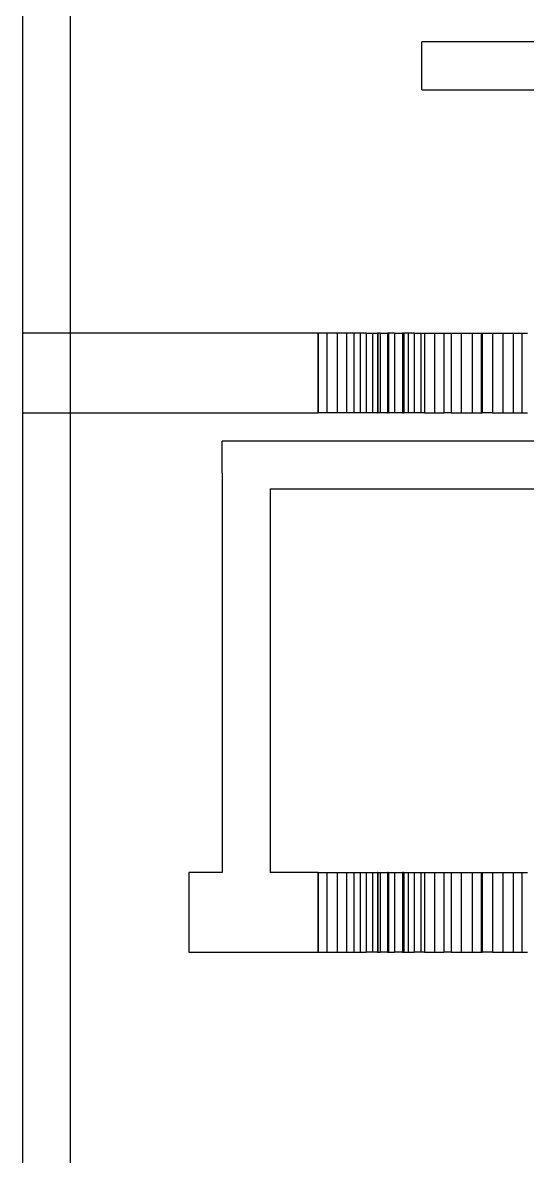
# Model space of a CAD drawing. Extents: x -3282 to 4846, y -1718 to 1845.
# Drawn here: x 4445.7 to 4509, y 850.3 to 992.3 of the extents above; entities that cross this region are included whole.
import ezdxf

# ---------------------------------------------------------------- set-up
doc = ezdxf.new("R2010")
doc.units = 0
doc.layers.get('0').update_dxf_attribs({"linetype": 'CONTINUOUS'})

msp = doc.modelspace()

# ---------------------------------------------------------------- linework, layer by layer
for p, q in [((4445.735918, 1015.826559), (4445.735918, 765.826559)), ((4445.735918, 1015.826559), (4445.735918, 765.826559)), ((4451.735918, 765.826559), (4451.735918, 1015.826559)), ((4495.735918, 983.891893), (4495.735918, 989.891893)), ((4610.735918, 989.891893), (4495.735918, 989.891893)), ((4495.735918, 983.891893), (4495.735918, 989.891893)), ((4495.735918, 983.891893), (4745.735918, 983.891893)), ((4482.735738, 953.419892), (4445.735918, 953.419892)), ((4482.735738, 953.419892), (4482.735738, 943.419892)), ((4445.735918, 943.419892), (4482.735738, 943.419892)), ((4470.735918, 935.86871), (4470.735918, 939.891893)), ((4540.735918, 939.891893), (4470.735918, 939.891893)), ((4470.735918, 935.86871), (4470.735918, 939.891893)), ((4470.735918, 935.86871), (4470.735918, 885.86871)), ((4470.735918, 935.86871), (4470.735918, 885.86871)), ((4476.735918, 933.891893), (4540.735918, 933.891893)), ((4476.735918, 933.891893), (4476.735918, 885.86871)), ((4470.735918, 885.86871), (4466.53984, 885.86871)), ((4482.735738, 885.86871), (4476.735918, 885.86871)), ((4482.735738, 885.86871), (4482.735738, 875.86871)), ((4466.53984, 875.86871), (4482.735738, 875.86871))]:
    msp.add_line(p, q)
at = {"color": 6}
for p, q in [((4445.735918, 953.419892), (4445.735918, 943.419892)), ((4482.741, 953.419892), (4482.737053, 953.419892)), ((4483.842085, 953.419892), (4482.741, 953.419892)), ((4482.741, 953.419892), (4482.741, 943.419892)), ((4485.119254, 953.419892), (4483.842085, 953.419892)), ((4483.842085, 953.419892), (4483.842085, 943.419892)), ((4486.318765, 953.419892), (4485.119254, 953.419892)), ((4485.119254, 953.419892), (4485.119254, 943.419892)), ((4487.240808, 953.419892), (4486.318765, 953.419892)), ((4486.318765, 953.419892), (4486.318765, 943.419892)), ((4488.031898, 953.419892), (4487.240806, 953.419892)), ((4487.240808, 953.419892), (4487.240808, 943.419892)), ((4488.776507, 953.419892), (4488.031898, 953.419892)), ((4488.031898, 953.419892), (4488.031898, 943.419892)), ((4488.776507, 953.419892), (4488.776507, 943.419892)), ((4488.776508, 953.419892), (4489.558954, 953.419892)), ((4489.573401, 953.419892), (4489.558681, 953.419892)), ((4489.558954, 953.419892), (4489.558954, 943.419892)), ((4489.573401, 953.419892), (4489.57814, 953.419892)), ((4489.57814, 953.419892), (4489.57814, 943.419892)), ((4489.57814, 953.419892), (4490.183044, 953.419892)), ((4490.22713, 953.419892), (4490.183044, 953.419892)), ((4490.183044, 953.419892), (4490.183044, 943.419892)), ((4490.22713, 953.419892), (4490.241795, 953.419892)), ((4490.22713, 953.419892), (4490.22713, 943.419892)), ((4490.241795, 953.419892), (4490.241795, 943.419892)), ((4490.516304, 953.419892), (4490.241795, 953.419892)), ((4490.516304, 953.419892), (4490.516304, 943.419892)), ((4490.516306, 953.419892), (4491.443448, 953.419892)), ((4491.516686, 953.419892), (4491.443448, 953.419892)), ((4491.443448, 953.419892), (4491.443448, 943.419892)), ((4491.516686, 953.419892), (4491.546685, 953.419892)), ((4491.516686, 953.419892), (4491.516686, 943.419892)), ((4491.546685, 953.419892), (4491.546685, 943.419892)), ((4491.570285, 953.419892), (4491.546685, 953.419892)), ((4492.340727, 953.419892), (4491.570285, 953.419892)), ((4491.570285, 953.419892), (4491.570285, 943.419892)), ((4492.340727, 953.419892), (4492.340727, 943.419892)), ((4492.340729, 953.419892), (4493.333752, 953.419892)), ((4493.435784, 953.419892), (4493.333752, 953.419892)), ((4493.333752, 953.419892), (4493.333752, 943.419892)), ((4493.435784, 953.419892), (4493.486452, 953.419892)), ((4493.435784, 953.419892), (4493.435784, 943.419892)), ((4493.486452, 953.419892), (4493.486452, 943.419892)), ((4494.019094, 953.419892), (4493.486452, 953.419892)), ((4494.790679, 953.419892), (4494.019094, 953.419892)), ((4494.019094, 953.419892), (4494.019094, 943.419892)), ((4494.790679, 953.419892), (4494.790679, 943.419892)), ((4494.79068, 953.419892), (4495.622289, 953.419892)), ((4495.622289, 953.419892), (4495.622289, 943.419892)), ((4495.622289, 953.419892), (4496.081754, 953.419892)), ((4496.081754, 953.419892), (4496.081754, 943.419892)), ((4496.081754, 953.419892), (4497.330847, 953.419892)), ((4497.330847, 953.419892), (4497.330847, 943.419892)), ((4497.330847, 953.419892), (4498.502875, 953.419892)), ((4498.502875, 953.419892), (4498.502875, 943.419892)), ((4498.502875, 953.419892), (4499.401722, 953.419892)), ((4499.401722, 953.419892), (4499.401722, 943.419892)), ((4499.401722, 953.419892), (4500.684524, 953.419892)), ((4500.684524, 953.419892), (4500.684524, 943.419892)), ((4500.684524, 953.419892), (4502.039154, 953.419892)), ((4502.039154, 953.419892), (4502.039154, 943.419892)), ((4502.039154, 953.419892), (4503.161902, 953.419892)), ((4503.161902, 953.419892), (4503.161902, 943.419892)), ((4503.161902, 953.419892), (4503.319179, 953.419892)), ((4503.319179, 953.419892), (4503.319179, 943.419892)), ((4503.319179, 953.419892), (4504.618126, 953.419892)), ((4504.618126, 953.419892), (4504.618126, 943.419892)), ((4504.618126, 953.419892), (4505.878572, 953.419892)), ((4505.878572, 953.419892), (4505.878572, 943.419892)), ((4505.878572, 953.419892), (4507.191215, 953.419892)), ((4507.191215, 953.419892), (4507.191215, 943.419892)), ((4507.191215, 953.419892), (4508.262137, 953.419892)), ((4508.262137, 953.419892), (4508.262137, 943.419892)), ((4508.262137, 953.419892), (4508.965069, 953.419892)), ((4482.737053, 943.419892), (4482.741, 943.419892)), ((4483.842085, 943.419892), (4482.741, 943.419892)), ((4485.119254, 943.419892), (4483.842085, 943.419892)), ((4486.318765, 943.419892), (4485.119254, 943.419892)), ((4487.240808, 943.419892), (4486.318765, 943.419892)), ((4488.031898, 943.419892), (4487.240806, 943.419892)), ((4488.776507, 943.419892), (4488.031898, 943.419892)), ((4489.558954, 943.419892), (4488.776508, 943.419892)), ((4489.558681, 943.419892), (4489.573401, 943.419892)), ((4489.57814, 943.419892), (4489.573401, 943.419892)), ((4490.183044, 943.419892), (4489.57814, 943.419892)), ((4490.183044, 943.419892), (4490.22713, 943.419892)), ((4490.241795, 943.419892), (4490.22713, 943.419892)), ((4490.516304, 943.419892), (4490.241795, 943.419892)), ((4491.443448, 943.419892), (4490.516306, 943.419892)), ((4491.443448, 943.419892), (4491.516686, 943.419892)), ((4491.546685, 943.419892), (4491.516686, 943.419892)), ((4491.570285, 943.419892), (4491.546685, 943.419892)), ((4492.340727, 943.419892), (4491.570285, 943.419892)), ((4493.333752, 943.419892), (4492.340729, 943.419892)), ((4493.333752, 943.419892), (4493.435784, 943.419892)), ((4493.486452, 943.419892), (4493.435784, 943.419892)), ((4494.019094, 943.419892), (4493.486452, 943.419892)), ((4494.790679, 943.419892), (4494.019094, 943.419892)), ((4495.622289, 943.419892), (4494.79068, 943.419892)), ((4496.081754, 943.419892), (4495.622289, 943.419892)), ((4496.081754, 943.419892), (4497.330847, 943.419892)), ((4497.330847, 943.419892), (4498.502875, 943.419892)), ((4499.401722, 943.419892), (4498.502875, 943.419892)), ((4499.401722, 943.419892), (4500.684524, 943.419892)), ((4500.684524, 943.419892), (4502.039154, 943.419892)), ((4502.039154, 943.419892), (4503.161902, 943.419892)), ((4503.161902, 943.419892), (4503.319179, 943.419892)), ((4504.618126, 943.419892), (4503.319179, 943.419892)), ((4504.618126, 943.419892), (4505.878572, 943.419892)), ((4505.878572, 943.419892), (4507.191215, 943.419892)), ((4507.191215, 943.419892), (4508.262137, 943.419892)), ((4508.262137, 943.419892), (4508.965069, 943.419892)), ((4466.53984, 885.86871), (4466.53984, 875.86871)), ((4482.741, 885.86871), (4482.735738, 885.86871)), ((4482.741, 885.86871), (4483.842085, 885.86871)), ((4482.741, 885.86871), (4482.741, 875.86871)), ((4483.842085, 885.86871), (4485.119254, 885.86871)), ((4483.842085, 885.86871), (4483.842085, 875.86871)), ((4485.119254, 885.86871), (4486.318765, 885.86871)), ((4485.119254, 885.86871), (4485.119254, 875.86871)), ((4486.318765, 885.86871), (4487.240808, 885.86871)), ((4486.318765, 885.86871), (4486.318765, 875.86871)), ((4487.240806, 885.86871), (4488.031898, 885.86871)), ((4487.240806, 885.86871), (4487.240806, 875.86871)), ((4488.031898, 885.86871), (4488.776507, 885.86871)), ((4488.031898, 885.86871), (4488.031898, 875.86871)), ((4488.776508, 885.86871), (4489.558954, 885.86871)), ((4488.776508, 885.86871), (4488.776508, 875.86871)), ((4489.573401, 885.86871), (4489.558681, 885.86871)), ((4489.558954, 885.86871), (4489.558954, 875.86871)), ((4489.573401, 885.86871), (4489.57814, 885.86871)), ((4489.57814, 885.86871), (4489.57814, 875.86871)), ((4489.57814, 885.86871), (4490.183044, 885.86871)), ((4490.22713, 885.86871), (4490.183044, 885.86871)), ((4490.183044, 885.86871), (4490.183044, 875.86871)), ((4490.22713, 885.86871), (4490.241795, 885.86871)), ((4490.22713, 885.86871), (4490.22713, 875.86871)), ((4490.241795, 885.86871), (4490.241795, 875.86871)), ((4490.241795, 885.86871), (4490.516304, 885.86871)), ((4490.516306, 885.86871), (4491.443448, 885.86871)), ((4490.516306, 885.86871), (4490.516306, 875.86871)), ((4491.516686, 885.86871), (4491.443448, 885.86871)), ((4491.443448, 885.86871), (4491.443448, 875.86871)), ((4491.516686, 885.86871), (4491.546685, 885.86871)), ((4491.516686, 885.86871), (4491.516686, 875.86871)), ((4491.546685, 885.86871), (4491.546685, 875.86871)), ((4491.546685, 885.86871), (4491.570285, 885.86871)), ((4491.570285, 885.86871), (4492.340727, 885.86871)), ((4491.570285, 885.86871), (4491.570285, 875.86871)), ((4492.340729, 885.86871), (4493.333752, 885.86871)), ((4492.340729, 885.86871), (4492.340729, 875.86871)), ((4493.435784, 885.86871), (4493.333752, 885.86871)), ((4493.333752, 885.86871), (4493.333752, 875.86871)), ((4493.435784, 885.86871), (4493.437472, 885.86871)), ((4493.435784, 885.86871), (4493.486452, 885.86871)), ((4493.435784, 885.86871), (4493.435784, 875.86871)), ((4493.486452, 885.86871), (4493.486452, 875.86871)), ((4493.486452, 885.86871), (4494.019094, 885.86871)), ((4494.019094, 885.86871), (4494.790679, 885.86871)), ((4494.019094, 885.86871), (4494.019094, 875.86871)), ((4494.79068, 885.86871), (4495.622289, 885.86871)), ((4494.79068, 885.86871), (4494.79068, 875.86871)), ((4495.622289, 885.86871), (4496.081754, 885.86871)), ((4495.622289, 885.86871), (4495.622289, 875.86871)), ((4496.081754, 885.86871), (4497.330847, 885.86871)), ((4496.081754, 885.86871), (4496.081754, 875.86871)), ((4497.330847, 885.86871), (4498.502875, 885.86871)), ((4497.330847, 885.86871), (4497.330847, 875.86871)), ((4498.502875, 885.86871), (4499.401722, 885.86871)), ((4498.502875, 885.86871), (4498.502875, 875.86871)), ((4499.401722, 885.86871), (4500.684524, 885.86871)), ((4499.401722, 885.86871), (4499.401722, 875.86871)), ((4500.684524, 885.86871), (4502.039154, 885.86871)), ((4500.684524, 885.86871), (4500.684524, 875.86871)), ((4502.039154, 885.86871), (4503.161902, 885.86871)), ((4502.039154, 885.86871), (4502.039154, 875.86871)), ((4503.161902, 885.86871), (4503.319179, 885.86871)), ((4503.161902, 885.86871), (4503.161902, 875.86871)), ((4503.319179, 885.86871), (4504.618126, 885.86871)), ((4503.319179, 885.86871), (4503.319179, 875.86871)), ((4504.618126, 885.86871), (4505.878572, 885.86871)), ((4504.618126, 885.86871), (4504.618126, 875.86871)), ((4505.878572, 885.86871), (4507.191215, 885.86871)), ((4505.878572, 885.86871), (4505.878572, 875.86871)), ((4507.191215, 885.86871), (4508.262137, 885.86871)), ((4507.191215, 885.86871), (4507.191215, 875.86871)), ((4508.262137, 885.86871), (4508.965069, 885.86871)), ((4508.262137, 885.86871), (4508.262137, 875.86871)), ((4482.735738, 875.86871), (4482.741, 875.86871)), ((4482.741, 875.86871), (4483.842085, 875.86871)), ((4483.842085, 875.86871), (4485.119254, 875.86871)), ((4485.119254, 875.86871), (4486.318765, 875.86871)), ((4486.318765, 875.86871), (4487.240808, 875.86871)), ((4487.240806, 875.86871), (4488.031898, 875.86871)), ((4488.031898, 875.86871), (4488.776507, 875.86871)), ((4489.558954, 875.86871), (4488.776508, 875.86871)), ((4489.558681, 875.86871), (4489.573401, 875.86871)), ((4489.57814, 875.86871), (4489.573401, 875.86871)), ((4490.183044, 875.86871), (4489.57814, 875.86871)), ((4490.183044, 875.86871), (4490.22713, 875.86871)), ((4490.241795, 875.86871), (4490.22713, 875.86871)), ((4490.241795, 875.86871), (4490.516304, 875.86871)), ((4491.443448, 875.86871), (4490.516306, 875.86871)), ((4491.443448, 875.86871), (4491.516686, 875.86871)), ((4491.546685, 875.86871), (4491.516686, 875.86871)), ((4491.546685, 875.86871), (4491.570285, 875.86871)), ((4491.570285, 875.86871), (4492.340727, 875.86871)), ((4493.333752, 875.86871), (4492.340729, 875.86871)), ((4493.333752, 875.86871), (4493.435784, 875.86871)), ((4493.435784, 875.86871), (4493.437472, 875.86871)), ((4493.486452, 875.86871), (4493.435784, 875.86871)), ((4493.486452, 875.86871), (4494.019094, 875.86871)), ((4494.019094, 875.86871), (4494.790679, 875.86871)), ((4495.622289, 875.86871), (4494.79068, 875.86871)), ((4496.081754, 875.86871), (4495.622289, 875.86871)), ((4496.081754, 875.86871), (4497.330847, 875.86871)), ((4497.330847, 875.86871), (4498.502875, 875.86871)), ((4499.401722, 875.86871), (4498.502875, 875.86871)), ((4499.401722, 875.86871), (4500.684524, 875.86871)), ((4500.684524, 875.86871), (4502.039154, 875.86871)), ((4502.039154, 875.86871), (4503.161902, 875.86871)), ((4503.161902, 875.86871), (4503.319179, 875.86871)), ((4504.618126, 875.86871), (4503.319179, 875.86871)), ((4504.618126, 875.86871), (4505.878572, 875.86871)), ((4505.878572, 875.86871), (4507.191215, 875.86871)), ((4507.191215, 875.86871), (4508.262137, 875.86871)), ((4508.262137, 875.86871), (4508.965069, 875.86871))]:
    msp.add_line(p, q, dxfattribs=at)

doc.saveas('drawing.dxf')
